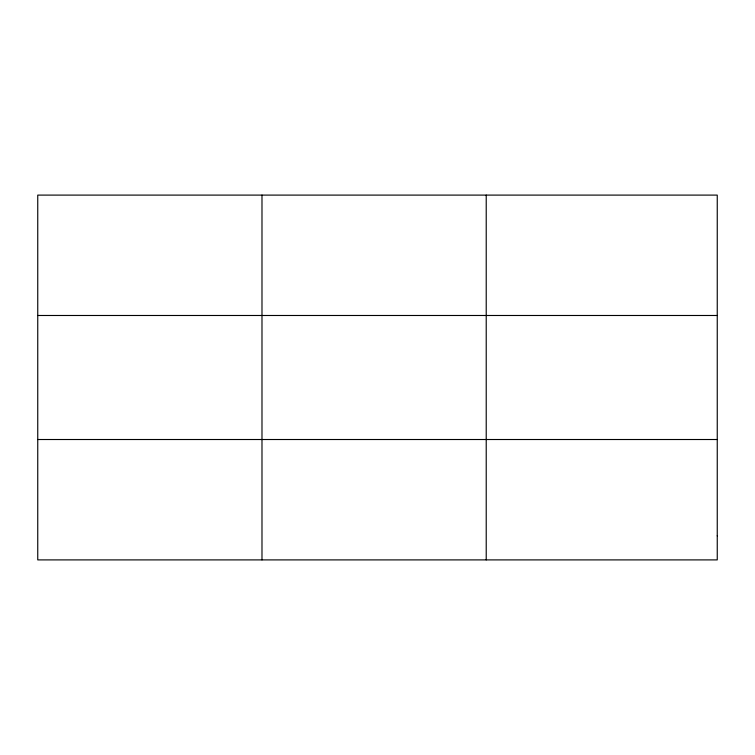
<?xml version="1.0" encoding="UTF-8"?>
<svg xmlns="http://www.w3.org/2000/svg" width="755" height="755" viewBox="0 0 755 755"><rect width="100%" height="100%" fill="white"/><g stroke="black" fill="none" stroke-linecap="round" stroke-linejoin="round"><path stroke-width="1.13" d="M261.985 559.899L261.985 195.101M486.22 559.899L486.22 195.101M37.75 315.486L717.25 315.486M37.75 439.514L717.25 439.514M717.25 535.823L717.25 559.899L37.75 559.899L37.75 195.101L717.25 195.101L717.25 535.823"/></g></svg>
